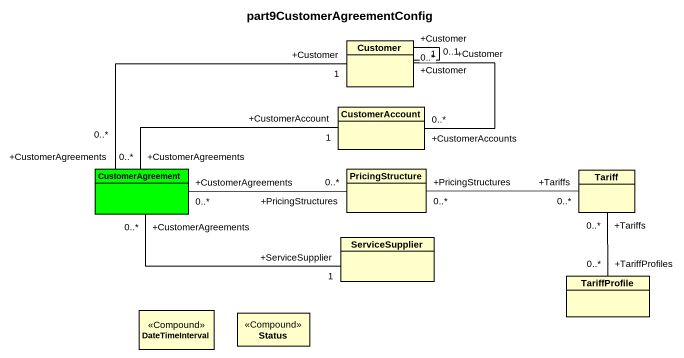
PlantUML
@startuml
title part9CustomerAgreementConfig
hide circle
hide empty members
class Customer
class CustomerAccount
class CustomerAgreement #00FF00
class PricingStructure
class Tariff
class ServiceSupplier
class TariffProfile
class DateTimeInterval <<Compound>>
class Status <<Compound>>
Customer "+Customer\n0..1" -- "+Customer\n0..*" Customer
Customer "+Customer\n1" -- "+CustomerAccounts\n0..*" CustomerAccount
Customer "+Customer\n1" -left- "+CustomerAgreements\n0..*" CustomerAgreement
CustomerAccount "+CustomerAccount\n1" -left- "+CustomerAgreements\n0..*" CustomerAgreement
CustomerAgreement "+CustomerAgreements\n0..*" -right- "+PricingStructures\n0..*" PricingStructure
PricingStructure "+PricingStructures\n0..*" -right- "+Tariffs\n0..*" Tariff
Tariff "+Tariffs\n0..*" -- "+TariffProfiles\n0..*" TariffProfile
ServiceSupplier "+ServiceSupplier\n1" -left- "+CustomerAgreements\n0..*" CustomerAgreement
@enduml
